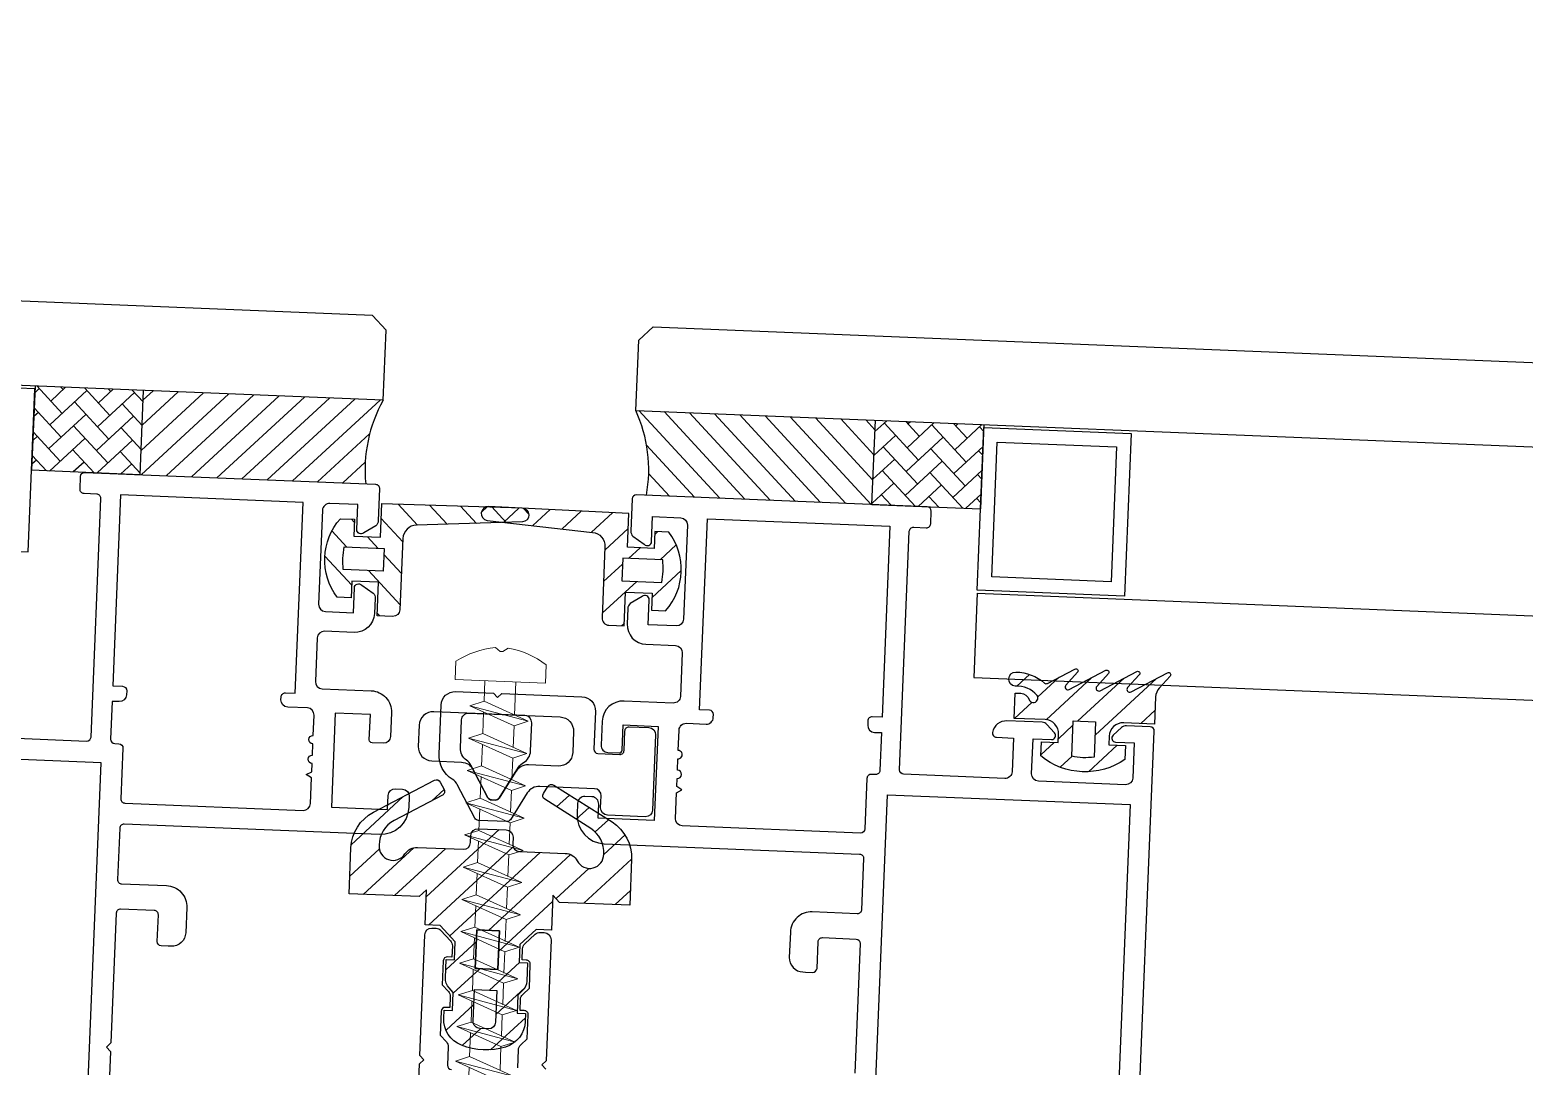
# Model space of a CAD drawing. Header units: millimetres. Extents: x 62878 to 70819, y -67946 to -61850.
# Drawn here: x 66136.1 to 66146.74, y -61860.71 to -61853.34 of the extents above; entities that cross this region are included whole.
import ezdxf

# ---------------------------------------------------------------- set-up
doc = ezdxf.new("R2010")
doc.units = ezdxf.units.MM
doc.layers.add('DOGRAMA', color=171, linetype='Continuous', lineweight=0)
pattern_1 = [(222.6699836283434, (66248.81999793115, -61874.57857256604), (0.1075967124235172, -0.1167240762467235), [])]

# ---------------------------------------------------------------- blocks, each defined once
blk = doc.blocks.new('a2we')
at = {"lineweight": 5, "ltscale": 0.5}
for p, q in [((-196.0144480926461, -415.2868589025547), (-196.5925912144022, -417.2488821181558)), ((-196.0144480926461, -415.2868589025547), (-195.4639709594615, -417.7110762494052)), ((-197.5747968978259, -417.6063757508618), (-196.5747276986959, -417.2423803302317)), ((-194.1582851917165, -418.2620245979042), (-197.5747968978259, -417.6063757508618)), ((-195.1583543907882, -418.6260200186506), (-197.5747968978259, -417.6063757508618)), ((-196.8896500078097, -417.895480952812), (-197.0961171580722, -418.3448917148726)), ((-196.5747276986959, -417.2423803302317), (-194.1582851917165, -418.2620245979042)), ((-197.1143788935161, -419.7428166739272), (-197.1143788935161, -418.4283854465556)), ((-194.1582851917165, -418.2620245979042), (-195.1583543907882, -418.6260200186506)), ((-195.1583543907882, -418.6260200186506), (-194.9264251741961, -419.2953524503964)), ((-198.1144480926461, -420.1068120946153), (-197.1143788935161, -419.7428166739268)), ((-194.9154016761721, -421.4039929561312), (-198.1144480926461, -420.1068120946153)), ((-193.9153324771005, -421.0399975355008), (-198.1144480926461, -420.1068120946153)), ((-197.1143788935161, -419.7428166739268), (-193.9153324771005, -421.0399975355008)), ((-197.1143788935161, -419.7428166739268), (-193.9153324771005, -421.0399975355008)), ((-194.9154016761394, -420.634479622855), (-194.9154016761394, -419.3608343693425)), ((-197.1143788935161, -422.2969096404012), (-197.1143788935162, -420.512330007273)), ((-193.9153324771005, -421.0399975355008), (-194.9154016761721, -421.4039929561312)), ((-194.9154016761721, -423.1885725893157), (-194.9154016761721, -421.4039929561312)), ((-198.1144480926461, -422.6609050610894), (-197.1143788935161, -422.2969096404012)), ((-194.9154016761721, -423.9580859226053), (-198.1144480926461, -422.6609050610894)), ((-193.9153324771005, -423.594090501975), (-198.1144480926461, -422.6609050610894)), ((-197.1143788935161, -422.2969096404012), (-193.9153324771005, -423.594090501975)), ((-197.1143788935161, -422.2969096404012), (-193.9153324771005, -423.594090501975)), ((-197.1143788935161, -424.8510026068752), (-197.1143788935162, -423.0664229737469)), ((-193.9153324771005, -423.594090501975), (-194.9154016761721, -423.9580859226053)), ((-194.9154016761721, -425.7426655557898), (-194.9154016761721, -423.9580859226053)), ((-198.1144480926461, -425.2149980275636), (-197.1143788935161, -424.8510026068752)), ((-194.9154016761721, -426.5121788890793), (-198.1144480926461, -425.2149980275636)), ((-193.9153324771005, -426.1481834684492), (-198.1144480926461, -425.2149980275636)), ((-197.1143788935161, -424.8510026068752), (-193.9153324771005, -426.1481834684492)), ((-197.1143788935161, -424.8510026068752), (-193.9153324771005, -426.1481834684492)), ((-197.1143788935161, -427.3050955733496), (-197.1143788935162, -425.6205159402211)), ((-193.9153324771005, -426.1481834684492), (-194.9154016761721, -426.5121788890793)), ((-198.1144480926461, -427.669090994038), (-197.1143788935161, -427.3050955733496)), ((-197.1143788935161, -427.3050955733496), (-193.9153324771005, -428.6022764349236)), ((-197.1143788935161, -427.3050955733496), (-193.9153324771005, -428.6022764349236)), ((-194.9154016761721, -428.1967585222638), (-194.9154016761721, -426.5121788890793)), ((-194.9154016761721, -428.9662718555534), (-198.1144480926461, -427.669090994038)), ((-193.9153324771005, -428.6022764349236), (-198.1144480926461, -427.669090994038)), ((-197.1143788935161, -429.5591885398237), (-197.1143788935161, -428.0237477951896)), ((-193.9153324771005, -428.6022764349236), (-194.9154016761721, -428.9662718555534)), ((-198.1144480926461, -429.9231839605702), (-197.1143788935161, -429.5591885398237)), ((-197.1143788935161, -429.5591885398237), (-193.9153324771005, -430.8563694013976)), ((-197.1143788935161, -429.5591885398237), (-193.9153324771005, -430.8563694013976)), ((-194.9154016761721, -430.450851488738), (-194.9154016761721, -428.9662718555534)), ((-194.9154016761721, -431.2203648220857), (-198.1144480926461, -429.9231839605702)), ((-193.9153324771005, -430.8563694013976), (-198.1144480926461, -429.9231839605702)), ((-197.1143788935161, -431.8132815063559), (-197.1143788935161, -430.2778407616635)), ((-198.1144480926461, -432.177276926986), (-197.1143788935161, -431.8132815063559)), ((-197.1143788935161, -431.8132815063559), (-193.9153324771005, -433.1104623678716)), ((-197.1143788935161, -431.8132815063559), (-193.9153324771005, -433.1104623678716)), ((-193.9153324771005, -430.8563694013976), (-194.9154016761721, -431.2203648220857)), ((-194.9154016761721, -432.7049444552304), (-194.9154016761721, -431.2203648220857)), ((-194.9154016761721, -433.4744577885599), (-198.1144480926461, -432.177276926986)), ((-193.9153324771005, -433.1104623678716), (-198.1144480926461, -432.177276926986)), ((-197.1143788935161, -434.0673744728301), (-197.1143788935161, -432.5319337281958)), ((-193.9153324771005, -433.1104623678716), (-194.9154016761721, -433.4744577885599)), ((-194.9154016761721, -434.9590374217446), (-194.9154016761721, -433.4744577885599)), ((-198.1144480926461, -434.4313698935184), (-197.1143788935161, -434.0673744728301)), ((-194.9154016761721, -435.7285507550341), (-198.1144480926461, -434.4313698935184)), ((-193.9153324771005, -435.364555334404), (-198.1144480926461, -434.4313698935184)), ((-197.1143788935161, -434.0673744728301), (-193.9153324771005, -435.364555334404)), ((-197.1143788935161, -434.0673744728301), (-193.9153324771005, -435.364555334404)), ((-197.1143788935161, -436.3642339800811), (-197.1143788935161, -434.7860266946118)), ((-193.9153324771005, -435.364555334404), (-194.9154016761721, -435.7285507550341)), ((-194.9154016761721, -437.2558969289955), (-194.9154016761721, -435.7285507550341)), ((-198.1144480926461, -436.7282294008277), (-197.1143788935161, -436.3642339800811)), ((-194.9154016761721, -438.0254102623434), (-198.1144480926461, -436.7282294008277)), ((-193.9153324771005, -437.6614148416551), (-198.1144480926461, -436.7282294008277)), ((-197.1143788935161, -436.3642339800811), (-193.9153324771005, -437.6614148416551)), ((-197.1143788935161, -436.3642339800811), (-193.9153324771005, -437.6614148416551)), ((-197.1143788935161, -438.6610934873901), (-197.1143788935161, -437.1337473134849)), ((-193.9153324771005, -437.6614148416551), (-194.9154016761721, -438.0254102623434)), ((-194.9154016761721, -439.5527564362646), (-194.9154016761721, -438.0254102623434)), ((-198.1144480926461, -439.0250889080787), (-197.1143788935161, -438.6610934873901)), ((-194.9154016761721, -440.3222697695944), (-198.1144480926461, -439.0250889080787)), ((-193.9153324771005, -439.9582743489061), (-198.1144480926461, -439.0250889080787)), ((-197.1143788935161, -438.6610934873901), (-193.9153324771005, -439.9582743489061)), ((-197.1143788935161, -438.6610934873901), (-193.9153324771005, -439.9582743489061)), ((-197.1143788935161, -440.9579529946993), (-197.1143788935161, -439.430606820736)), ((-193.9153324771005, -439.9582743489061), (-194.9154016761721, -440.3222697695944)), ((-194.9154016761721, -441.849615943574), (-194.9154016761721, -440.3222697695944)), ((-198.1144480926461, -441.3219484153295), (-197.1143788935161, -440.9579529946993)), ((-194.9154016761721, -442.6191292769035), (-198.1144480926461, -441.3219484153295)), ((-193.9153324771005, -442.2551338562151), (-198.1144480926461, -441.3219484153295)), ((-197.1143788935161, -440.9579529946993), (-193.9153324771005, -442.2551338562151)), ((-197.1143788935161, -443.2537258831643), (-197.1143788935161, -441.7274663280053)), ((-193.9153324771005, -442.2551338562151), (-194.9154016761721, -442.6191292769035)), ((-198.1144480926461, -443.6177213039109), (-197.1143788935161, -443.2537258831643)), ((-197.1143788935161, -443.2537258831643), (-193.9153324771005, -444.5509067447383)), ((-194.9154016761721, -444.1453888320787), (-194.9154016761721, -442.6191292769035)), ((-194.9154016761721, -444.9149021654266), (-198.1144480926461, -443.6177213039109)), ((-193.9153324771005, -444.5509067447383), (-198.1144480926461, -443.6177213039109)), ((-197.1143788935161, -445.5538642814245), (-197.1143788935161, -444.0232392165685)), ((-193.9153324771005, -444.5509067447383), (-194.9154016761721, -444.9149021654266)), ((-198.1144480926461, -445.9178597020545), (-197.1143788935161, -445.5538642814245)), ((-197.1143788935161, -445.5538642814245), (-193.9153324771005, -446.8510451429402)), ((-197.1143788935161, -445.5538642814245), (-193.9153324771005, -446.8510451429402)), ((-194.9154016761721, -446.4455272302989), (-194.9154016761721, -444.9149021654266)), ((-193.9153324771005, -446.8510451429402), (-198.1144480926461, -445.9178597020545)), ((-194.9154016761721, -447.2150405636282), (-198.1144480926461, -445.9178597020545)), ((-197.1143788935161, -447.8540026795677), (-197.1143788935161, -446.3233776147298)), ((-193.9153324771005, -446.8510451429402), (-194.9154016761721, -447.2150405636282)), ((-194.9154016761721, -448.7456656284821), (-194.9154016761721, -447.2150405636282)), ((-197.1143788935161, -447.8540026795677), (-198.1144480926461, -448.2179981003141)), ((-194.9154016761721, -449.5151789618299), (-198.1144480926461, -448.2179981003141)), ((-198.1144480926461, -448.2179981003141), (-193.9153324771005, -449.1511835411412)), ((-193.9153324771005, -449.1511835411412), (-197.1143788935161, -447.8540026795677)), ((-197.1143788935161, -450.1541410778275), (-197.1143788935161, -448.6235160129718)), ((-193.9153324770423, -449.1511835411412), (-194.9154016761721, -449.5151789618299)), ((-194.9154016761723, -451.0458040266858), (-194.9154016761721, -449.5151789618299)), ((-198.1144480926461, -450.5181364984577), (-197.1143788935161, -450.1541410778275)), ((-194.9154016761721, -451.8153173600317), (-198.1144480926461, -450.5181364984577)), ((-193.9153324770423, -451.4513219393434), (-198.1144480926461, -450.5181364984577)), ((-197.1143788935161, -450.1541410778275), (-193.9153324770423, -451.4513219393434)), ((-197.1143788935161, -453.2868589025547), (-197.1143788935162, -450.9236544111328)), ((-193.9153324770423, -451.4513219393434), (-194.9154016761721, -451.8153173600317)), ((-194.9154016761721, -453.2868589025547), (-194.9154016761721, -451.8153173600317)), ((-192.7980524524961, -453.2868589025547), (-199.230843732796, -453.2868589025547)), ((-199.230843732796, -454.5827171301502), (-199.230843732796, -453.2868589025547)), ((-192.7980524524961, -454.5827171301502), (-192.7980524524961, -453.2868589025547))]:
    blk.add_line(p, q, dxfattribs=at)
blk.add_lwpolyline([(-196.4690204826777, -455.6637351848848), (-196.1125089353335, -455.3998333582319), (-195.9163872499585, -455.3998333582319), (-195.5598757026143, -455.6637351848848)], dxfattribs=at)
for centre, radius, start, end in [((-196.9143788935627, -418.4283854465556), 0.2, 155.3251238657465, 180), ((-195.115401676151, -419.3608343693425), 0.2, 0, 19.11162363728389), ((-195.6603624057317, -449.5292358589606), 6.187568978619671, 234.757305859688, 262.4904896380407), ((-196.3685337795604, -449.5292358589606), 6.187568978619673, 277.5095103619591, 305.2426941403116)]:
    blk.add_arc(centre, radius, start, end, dxfattribs=at)

msp = doc.modelspace()

# ---------------------------------------------------------------- hatches: boundary and pattern name
at = {"layer": 'DOGRAMA', "lineweight": -2}
h = msp.add_hatch(dxfattribs=at)
h.set_pattern_fill('AR-HBONE', color=256, scale=0.03, angle=690.2604082083437, style=0)
h.set_pattern_definition([(312.6699836283433, (66130.53683087765, -61892.09166357065), (-0.006899424622266052, -0.1695653205696308), [0.3599999999999999, -0.1199999999999999]), (222.6699836283434, (66130.61816382562, -61892.17989594326), (-0.006899424622266052, -0.1695653205696308), [0.3599999999999998, -0.1199999999999999])])
h.paths.add_polyline_path([(66136.36609826077, -61856.4803258453), (66136.11630495236, -61856.47016203297), (66136.14069810207, -61855.87065809283), (66136.91353644904, -61855.90210402706), (66136.88914329931, -61856.50160796718)])
h = msp.add_hatch(dxfattribs=at)
h.set_pattern_fill('ANSI31', color=256, scale=0.03999999999999999, angle=690.2604082083437, style=0)
h.set_pattern_definition([(222.6699836283434, (66269.10321457268, -61875.40387413032), (0.08607736993881385, -0.09337926099737884), [])])
h.paths.add_polyline_path([(66137.16655486697, -61856.48537278097, -0.4142135623420975), (66137.19291411154, -61856.51396806423), (66138.49433724824, -61856.56692152667, -0.1532309010706403), (66138.6186477213, -61855.97148311151), (66137.18982999728, -61855.91334610476)])
h.paths.add_polyline_path([(66136.88914329931, -61856.50160796718), (66137.13795958372, -61856.51173202549, -0.4142135623575963), (66137.16655486697, -61856.48537278097), (66137.18982999728, -61855.91334610476), (66136.91353644904, -61855.90210402706)])
h = msp.add_hatch(dxfattribs=at)
h.set_pattern_fill('ANSI31', color=256, scale=0.03999999999999999, angle=690.2604082083437, style=0)
h.set_pattern_definition([(312.6699836283433, (66008.78518427184, -61864.81182251361), (-0.09337926099737884, -0.08607736993881393), [])])
h.paths.add_polyline_path([(66141.8227021354, -61856.6748262435, 0.4142135623420975), (66141.79410685212, -61856.70118548807), (66140.49268371542, -61856.6482320256, 0.1532309010706403), (66140.41715954177, -61856.04466256057), (66141.84597726577, -61856.10279956729)])
h.paths.add_polyline_path([(66142.09787766438, -61856.71354558514), (66141.84906137997, -61856.70342152678, 0.4142135623575963), (66141.8227021354, -61856.6748262435), (66141.84597726577, -61856.10279956729), (66142.12227081408, -61856.11404164501)])
h = msp.add_hatch(dxfattribs=at)
h.set_pattern_fill('AR-HBONE', color=256, scale=0.03, angle=690.2604082083437, style=0)
h.set_pattern_definition([(222.6699836283434, (66145.53773861105, -61892.70203385052), (-0.006899424622266052, -0.1695653205696308), [0.3599999999999998, -0.1199999999999999]), (312.6699836283433, (66145.44950623847, -61892.78336679851), (-0.006899424622266052, -0.1695653205696308), [0.3599999999999998, -0.1199999999999999])])
h.paths.add_polyline_path([(66142.62092270289, -61856.73482770701), (66142.87071601131, -61856.74499151939), (66142.89510916099, -61856.14548757924), (66142.12227081408, -61856.11404164501), (66142.09787766438, -61856.71354558514)])
h = msp.add_hatch(dxfattribs=at)
h.set_pattern_fill('ANSI31', color=256, scale=0.05, angle=690.2604082083437, style=0)
h.set_pattern_definition([(312.6699836283433, (66029.06840091341, -61865.63712407791), (-0.1167240762467234, -0.1075967124235173), [])])
edge = h.paths.add_edge_path(flags=16)
edge.add_arc((66139.00040134853, -61857.12295539906), 0.6682513992671394, 170.794304414477, 184.5456628446624, ccw=False)
edge.add_line((66138.34075678208, -61857.01604899803), (66138.62571509482, -61857.0276436354))
edge.add_line((66138.62571509482, -61857.0276436354), (66138.61921025484, -61857.18751135273))
edge.add_line((66138.61921025484, -61857.18751135273), (66138.33425194217, -61857.17591671541))
edge = h.paths.add_edge_path()
edge.add_line((66138.68613443372, -61857.51049920746), (66138.57622537806, -61857.50602713002))
edge.add_line((66138.57622537806, -61857.50602713002), (66138.58598263792, -61857.26622555398))
edge.add_line((66138.58598263792, -61857.26622555398), (66138.39613972354, -61857.25850105655))
edge.add_line((66138.39613972354, -61857.25850105655), (66138.39126109358, -61857.37840184457))
edge.add_line((66138.39126109358, -61857.37840184457), (66138.29134377024, -61857.37433631961))
edge.add_arc((66138.64444448597, -61857.10847190952), 0.4419999999999355, 138.3623355125033, 216.9776317456405, ccw=False)
edge.add_line((66138.31411070994, -61856.81479930881), (66138.4140280333, -61856.81886483378))
edge.add_line((66138.4140280333, -61856.81886483378), (66138.40914940332, -61856.93876562183))
edge.add_line((66138.40914940332, -61856.93876562183), (66138.59899231777, -61856.94649011921))
edge.add_line((66138.59899231777, -61856.94649011921), (66138.60874957763, -61856.70668854316))
edge.add_line((66138.60874957763, -61856.70668854316), (66139.60773660982, -61856.73832127977))
edge.add_arc((66139.60570384735, -61856.78827994144), 0.04999999999256372, -85.62017955229697, 87.6699836366048, ccw=False)
edge.add_line((66139.60952224044, -61856.83813392698), (66138.85644459786, -61856.86102857527))
edge.add_arc((66138.85861686131, -61856.96100497882), 0.09999999997797314, 91.24471318437597, 177.6699836196044)
edge.add_line((66138.75869953798, -61856.95693945386), (66138.7381258579, -61857.46257330825))
edge.add_arc((66138.6881671962, -61857.46054054577), 0.05000000001496516, 267.66998362096024, 357.66998362096024, ccw=False)
h = msp.add_hatch(dxfattribs=at)
h.set_pattern_fill('ANSI31', color=256, scale=0.05, angle=690.2604082083437, style=0)
h.set_pattern_definition(pattern_1)
edge = h.paths.add_edge_path(flags=16)
edge.add_arc((66139.94311849815, -61857.16131351313), 0.6682513993210664, 350.7943044095336, 364.5456628399137)
edge.add_line((66140.60926790457, -61857.10835219682), (66140.32430959189, -61857.0967575595))
edge.add_line((66140.32430959189, -61857.0967575595), (66140.31780475198, -61857.25662527687))
edge.add_line((66140.31780475198, -61857.25662527687), (66140.60276306464, -61857.26821991421))
edge = h.paths.add_edge_path()
edge.add_line((66140.22486121341, -61857.57310829163), (66140.33477026914, -61857.57758036909))
edge.add_line((66140.33477026914, -61857.57758036909), (66140.34452752903, -61857.33777879304))
edge.add_line((66140.34452752903, -61857.33777879304), (66140.53437044338, -61857.34550329043))
edge.add_line((66140.53437044338, -61857.34550329043), (66140.52949181345, -61857.46540407844))
edge.add_line((66140.52949181345, -61857.46540407844), (66140.62940913683, -61857.4694696034))
edge.add_arc((66140.29907536077, -61857.17579700268), 0.4420000000198019, 318.3623355150099, 396.9776317460128)
edge.add_line((66140.65217607652, -61856.90993259258), (66140.55225875316, -61856.90586706767))
edge.add_line((66140.55225875316, -61856.90586706767), (66140.5473801232, -61857.02576785568))
edge.add_line((66140.5473801232, -61857.02576785568), (66140.35753720884, -61857.01804335827))
edge.add_line((66140.35753720884, -61857.01804335827), (66140.36729446871, -61856.77824178223))
edge.add_line((66140.36729446871, -61856.77824178223), (66139.36903983945, -61856.72860897322))
edge.add_arc((66139.36700707696, -61856.7785676349), 0.05000000000101688, 87.66998360362084, 260.960146787196)
edge.add_line((66139.3591510053, -61856.82794659943), (66140.10787916399, -61856.91194805824))
edge.add_arc((66140.09759167099, -61857.01141748818), 0.1000000000212724, -2.33001637487439, 84.09525405660571, ccw=False)
edge.add_line((66140.19750899437, -61857.01548301314), (66140.17693531423, -61857.52111686747))
edge.add_arc((66140.2268939759, -61857.52314962996), 0.04999999998618119, 177.6699836112737, 267.6699836199433)
h = msp.add_hatch(dxfattribs=at)
h.set_pattern_fill('ANSI31', color=256, scale=0.05, angle=690.2604082083437, style=0)
h.set_pattern_definition(pattern_1)
edge = h.paths.add_edge_path(flags=16)
edge.add_arc((66143.61557656394, -61858.11640785186), 0.4000000001184442, 256.1330245870123, 279.2069426527313, ccw=False)
edge.add_line((66143.51970916652, -61858.50474976591), (66143.52995097029, -61858.25303968471))
edge.add_line((66143.52995097029, -61858.25303968471), (66143.68981868768, -61858.25954452464))
edge.add_line((66143.68981868768, -61858.25954452464), (66143.67957688394, -61858.51125460585))
edge = h.paths.add_edge_path()
edge.add_arc((66143.61557656385, -61858.11640785199), 0.4999999999735847, 230.8000859866458, 304.539881278667, ccw=False)
edge.add_line((66143.29956249404, -61858.50388057058), (66143.30362801898, -61858.40396324721))
edge.add_line((66143.30362801898, -61858.40396324721), (66143.423528807, -61858.40884187714))
edge.add_line((66143.423528807, -61858.40884187714), (66143.42596812197, -61858.34889148314))
edge.add_arc((66143.32605079864, -61858.34482595817), 0.09999999997206657, 357.669983615439, 447.6699836197739)
edge.add_line((66143.3301163236, -61858.24490863484), (66143.11029821221, -61858.23596447993))
edge.add_line((66143.11029821221, -61858.23596447993), (66143.11761615713, -61858.05611329791))
edge.add_line((66143.11761615713, -61858.05611329791), (66143.15706291131, -61858.05771834252))
edge.add_arc((66143.15442032009, -61858.12266460269), 0.06499999999025662, 19.26064810698159, 87.66998362248057, ccw=False)
edge.add_arc((66143.24664185189, -61858.09044017181), 0.03268943072409537, 199.2606481209022, 393.1002627465546)
edge.add_arc((66143.12537626136, -61858.20528106909), 0.1992591642743639, 41.75376210279391, 92.01966926211468)
edge.add_arc((66143.1217082784, -61857.9562302952), 0.05002797727460922, 88.642142268013, 266.1553785630279, ccw=False)
edge.add_arc((66143.11505373819, -61858.22946634595), 0.3233450412257077, 49.284320736579616, 88.61063089155442, ccw=False)
edge.add_arc((66143.33901971596, -61857.96922596066), 0.02000000000562827, 229.2843206872773, 297.6699835751716)
edge.add_line((66143.3483072787, -61857.98693870123), (66143.54318137164, -61857.88475771104))
edge.add_arc((66143.55014704373, -61857.89804226648), 0.0150000000226498, -42.33001630783832, 117.669983663947, ccw=False)
edge.add_line((66143.56123621995, -61857.90814326501), (66143.47832478595, -61857.9991658996))
edge.add_arc((66143.49311035423, -61858.01263389764), 0.02000000002025485, 137.6699837127078, 297.6699837325335)
edge.add_line((66143.50239791704, -61858.0303466382), (66143.76299948306, -61857.89370186595))
edge.add_arc((66143.7699651551, -61857.90698642136), 0.01499999997628786, -42.33001647810602, 117.66998350575531, ccw=False)
edge.add_line((66143.78105433125, -61857.9170874199), (66143.6981428974, -61858.00811005449))
edge.add_arc((66143.71292846564, -61858.02157805255), 0.01999999999778036, 137.6699835976702, 297.6699836217717)
edge.add_line((66143.7222160284, -61858.03929079311), (66143.98281759446, -61857.90264602081))
edge.add_arc((66143.98978326652, -61857.91593057623), 0.0149999999962469, -42.330016382699114, 117.6699835913042, ccw=False)
edge.add_line((66144.0008724427, -61857.92603157477), (66143.91796100876, -61858.01705420938))
edge.add_arc((66143.93274657702, -61858.03052220742), 0.01999999999383939, 137.6699836719718, 297.669983687731)
edge.add_line((66143.94203413979, -61858.04823494796), (66144.20263570582, -61857.91159017569))
edge.add_arc((66144.20960137788, -61857.92487473111), 0.01500000000269076, -42.330016403245224, 117.66998357839819, ccw=False)
edge.add_line((66144.22069055407, -61857.93497572966), (66144.14333190516, -61858.01990235197))
edge.add_arc((66144.21725974647, -61858.08724234223), 0.10000000004365, 137.6699836375214, 177.6699836379607)
edge.add_line((66144.11734242307, -61858.08317681729), (66144.10947144573, -61858.27661972943))
edge.add_line((66144.10947144573, -61858.27661972943), (66143.88965333442, -61858.26767557455))
edge.add_arc((66143.88558780943, -61858.36759289793), 0.1000000000238436, 87.6699836041293, 177.6699836001334)
edge.add_line((66143.78567048605, -61858.36352737293), (66143.78323117108, -61858.42347776695))
edge.add_line((66143.78323117108, -61858.42347776695), (66143.90313195912, -61858.42835639689))
edge.add_line((66143.90313195912, -61858.42835639689), (66143.89906643415, -61858.52827372022))
h = msp.add_hatch(dxfattribs=at)
h.set_pattern_fill('ANSI31', color=256, scale=0.05, angle=690.2604082083437, style=0)
h.set_pattern_definition(pattern_1)
edge = h.paths.add_edge_path(flags=16)
edge.add_arc((66139.36940228334, -61860.39566298889), 0.05000000004522815, 267.6699835889932, 357.6699835889932, ccw=False)
edge.add_line((66139.36736952083, -61860.44562165061), (66139.30741912685, -61860.44318233561))
edge.add_arc((66139.30945188932, -61860.39322367393), 0.04999999999983366, 177.6699836369438, 267.6699836369438, ccw=False)
edge.add_line((66139.25949322764, -61860.39119091147), (66139.26864065879, -61860.16637693392))
edge.add_line((66139.26864065879, -61860.16637693392), (66139.42850837615, -61860.17288177383))
edge.add_line((66139.42850837615, -61860.17288177383), (66139.41936094506, -61860.3976957514))
h.paths.add_polyline_path([(66139.43460666358, -61860.02300578881), (66139.2747389462, -61860.0165009489), (66139.2859191398, -61859.74172830966), (66139.44578685719, -61859.74823314957)], flags=16)
edge = h.paths.add_edge_path()
edge.add_arc((66139.25005829179, -61860.37710012081), 0.200000000015106, 177.6699836287826, 248.2362025121389, ccw=False)
edge.add_line((66139.05022364506, -61860.36896907091), (66139.05251271604, -61860.31271118272))
edge.add_line((66139.05251271604, -61860.31271118272), (66139.11246311013, -61860.3151504977))
edge.add_line((66139.11246311013, -61860.3151504977), (66139.11767853913, -61860.18697228759))
edge.add_line((66139.11767853913, -61860.18697228759), (66139.08824180186, -61860.15503844972))
edge.add_arc((66139.16176877898, -61860.08726099304), 0.1000000000001152, 177.669983661936, 222.6699836609049, ccw=False)
edge.add_line((66139.06185145563, -61860.08319546815), (66139.06714860589, -61859.95300881863))
edge.add_line((66139.06714860589, -61859.95300881863), (66139.12709899992, -61859.95544813362))
edge.add_line((66139.12709899992, -61859.95544813362), (66139.13231442895, -61859.82726992352))
edge.add_line((66139.13231442895, -61859.82726992352), (66139.0252328938, -61859.71110472672))
edge.add_line((66139.0252328938, -61859.71110472672), (66138.91703814839, -61859.70670240266))
edge.add_line((66138.91703814839, -61859.70670240266), (66138.92720196076, -61859.4569090943))
edge.add_line((66138.92720196076, -61859.4569090943), (66138.87521053657, -61859.5048349935))
edge.add_line((66138.87521053657, -61859.5048349935), (66138.37562391983, -61859.48450736876))
edge.add_line((66138.37562391983, -61859.48450736876), (66138.38890974488, -61859.15798518549))
edge.add_arc((66138.68866171497, -61859.17018176033), 0.3000000000153167, 117.6699836295154, 177.6699836287261, ccw=False)
edge.add_line((66138.54934827358, -61858.90449065198), (66138.98444590505, -61858.67634997859))
edge.add_arc((66138.99837724915, -61858.70291908938), 0.02999999994707307, 27.669983605408675, 117.66998360540859, ccw=False)
edge.add_line((66139.02494635995, -61858.68898774528), (66139.05280904824, -61858.74212596694))
edge.add_arc((66139.02623993738, -61858.75605731107), 0.03000000002840562, -62.33001641634718, 27.669983602412685, ccw=False)
edge.add_line((66139.04017128151, -61858.78262642195), (66138.6971117499, -61858.96250750362))
edge.add_arc((66138.78998737747, -61859.13963490917), 0.1999999999889837, 117.6699836230992, 179.5895809637825)
edge.add_arc((66138.68960512332, -61859.14699586475), 0.09999999999868557, 174.9551360333626, 327.6699836266955)
edge.add_arc((66138.858601479, -61859.2539548839), 0.1000000000450492, 87.66998362146882, 147.6699836224594, ccw=False)
edge.add_line((66138.86266700397, -61859.1540375605), (66139.1891917401, -61859.16732348948))
edge.add_arc((66139.19122450259, -61859.1173648278), 0.05000000000828683, 267.6699836039598, 357.6699836119516)
edge.add_line((66139.24118316427, -61859.11939759029), (66139.24321532238, -61859.06945378151))
edge.add_arc((66139.29317398406, -61859.07148654401), 0.05000000000101688, 87.66998360362078, 177.6699836036209, ccw=False)
edge.add_line((66139.29520674655, -61859.02152788233), (66139.4950413933, -61859.02965893221))
edge.add_arc((66139.49300863082, -61859.07961759388), 0.04999999999315533, -2.3300163887262784, 87.66998361994342, ccw=False)
edge.add_line((66139.54296729248, -61859.08165035637), (66139.54093513434, -61859.13159416514))
edge.add_arc((66139.590893796, -61859.13362692761), 0.04999999998558958, 177.6699836279352, 267.6699836192654)
edge.add_line((66139.58886103352, -61859.18358558927), (66139.91538576971, -61859.19687151826))
edge.add_arc((66139.91132024475, -61859.2967888416), 0.09999999998631065, 27.669983622131326, 87.66998361994342, ccw=False)
edge.add_arc((66140.08844765028, -61859.20391321401), 0.09999999998545354, 207.6699836446431, 360.3848312342768)
edge.add_arc((66139.98899525777, -61859.18842120848), 0.1999999999629379, 355.7503862811719, 417.6699836233512)
edge.add_line((66140.09595427688, -61859.01942485286), (66139.7686429247, -61858.81226712427))
edge.add_arc((66139.78468677758, -61858.78691767094), 0.02999999999902403, 147.6699835934317, 237.6699835934318, ccw=False)
edge.add_line((66139.75933732424, -61858.77087381805), (66139.79142502998, -61858.72017491133))
edge.add_arc((66139.8167744833, -61858.73621876416), 0.0299999999594899, 57.66998365645168, 147.6699836607621, ccw=False)
edge.add_line((66139.83281833614, -61858.71086931083), (66140.24794277063, -61858.97360457607))
edge.add_arc((66140.08750424195, -61859.22709910962), 0.3000000000460403, -2.3300163641056884, 57.669983636356505, ccw=False)
edge.add_line((66140.38725621207, -61859.23929568443), (66140.37397038694, -61859.56581786771))
edge.add_line((66140.37397038694, -61859.56581786771), (66139.87438377018, -61859.54549024298))
edge.add_line((66139.87438377018, -61859.54549024298), (66139.82645787096, -61859.4934988188))
edge.add_line((66139.82645787096, -61859.4934988188), (66139.81629405859, -61859.74329212717))
edge.add_line((66139.81629405859, -61859.74329212717), (66139.70809931311, -61859.73888980315))
edge.add_line((66139.70809931311, -61859.73888980315), (66139.59193411637, -61859.84597133826))
edge.add_line((66139.59193411637, -61859.84597133826), (66139.58671868732, -61859.97414954836))
edge.add_line((66139.58671868732, -61859.97414954836), (66139.64666908132, -61859.97658886334))
edge.add_line((66139.64666908132, -61859.97658886334), (66139.6413719311, -61860.10677551285))
edge.add_arc((66139.54145460775, -61860.10270998795), 0.0999999999836484, 312.6699836576, 357.6699836574317, ccw=False)
edge.add_line((66139.60923206442, -61860.17623696507), (66139.57729822653, -61860.20567370234))
edge.add_line((66139.57729822653, -61860.20567370234), (66139.57208279756, -61860.3338519125))
edge.add_line((66139.57208279756, -61860.3338519125), (66139.6320331915, -61860.33629122743))
edge.add_line((66139.6320331915, -61860.33629122743), (66139.62974412055, -61860.39254911561))
edge.add_arc((66139.42990947382, -61860.38441806573), 0.200000000014762, 287.1037647488306, 357.6699836308652, ccw=False)
edge.add_arc((66139.35035457797, -61860.12588128199), 0.4705000000155712, 248.23620250958942, 287.10376474427494, ccw=False)

# ---------------------------------------------------------------- linework, layer by layer
for p, q in [((66138.54312354763, -61855.36791364643), (66088.59264806751, -61853.33548426011)), ((66138.6186477213, -61855.97148311151), (66088.57306055745, -61853.93518373639)), ((66138.638975346, -61855.47189649474), (66138.54312354763, -61855.36791364643)), ((66138.6186477213, -61855.97148311151), (66138.63897534601, -61855.47189649472)), ((66140.4374871665, -61855.5450759438), (66140.54147001478, -61855.44922414537)), ((66140.54147001478, -61855.44922414537), (66190.48387722447, -61857.48132524265)), ((66140.41715954177, -61856.04466256057), (66140.4374871665, -61855.5450759438)), ((66136.14069810207, -61855.87065809283), (66136.11630495236, -61856.47016203297)), ((66136.88914329931, -61856.50160796721), (66136.91353644904, -61855.90210402706)), ((66136.88914329931, -61856.50160796721), (66136.91353644904, -61855.90210402706)), ((66140.41715954177, -61856.04466256057), (66190.45467843252, -61858.08063364655)), ((66142.09787766438, -61856.71354558518), (66142.12227081408, -61856.11404164501)), ((66142.09787766438, -61856.71354558518), (66142.12227081408, -61856.11404164501)), ((66142.89510916099, -61856.14548757924), (66142.87071601131, -61856.74499151939)), ((66136.88914329931, -61856.50160796721), (66136.11630495236, -61856.47016203297)), ((66142.09787766438, -61856.71354558518), (66142.87071601131, -61856.74499151939)), ((66142.84632286163, -61857.34449545953), (66142.82192971196, -61857.94399939969)), ((66142.84632286163, -61857.34449545953), (66190.39628085222, -61859.27925045457)), ((66142.82192971196, -61857.94399939969), (66190.36708205937, -61859.8785588584))]:
    msp.add_line(p, q, dxfattribs=at)
for points in [[(66136.13988499704, -61855.8906415575), (66135.09075310182, -61855.84795354556), (66135.04359301241, -61857.00699449649), (66136.09272490768, -61857.04968250844)], [(66142.89429605601, -61856.16547104395), (66143.94342795125, -61856.20815905588), (66143.89626786186, -61857.36720000683), (66142.84713596661, -61857.3245119949)], [(66142.9901478544, -61856.26945389227), (66143.83944510296, -61856.30401085429), (66143.80041606346, -61857.26321715853), (66142.95111881493, -61857.22866019649)], [(66139.43460666358, -61860.02300578881), (66139.2747389462, -61860.0165009489), (66139.2859191398, -61859.74172830966), (66139.44578685719, -61859.74823314957)], [(66139.2747389462, -61860.0165009489), (66139.43460666358, -61860.02300578881), (66139.44578685719, -61859.74823314957), (66139.2859191398, -61859.74172830966)]]:
    msp.add_lwpolyline(points, close=True, dxfattribs=at)
at = {"layer": 'DOGRAMA', "lineweight": -2, "ltscale": 0.5}
for points in [[(66135.78886011743, -61858.36841909673), (66136.50826484562, -61858.39769087634, 0.4142135623730951), (66136.53945970011, -61858.36893533684), (66136.60857362422, -61856.67034083974, 0.4142135623730951), (66136.57981808472, -61856.63914598526), (66136.48989249367, -61856.63548701284, -0.4142135623730951), (66136.46113695417, -61856.60429215831), (66136.46479592659, -61856.51436656731, -0.4142135623730951), (66136.49599078111, -61856.48561102778), (66138.56427937461, -61856.56976739419, -0.4142135623730951), (66138.59303491411, -61856.60096224867), (66138.58371307197, -61856.83006267941, -0.1989616347783402), (66138.56763761447, -61856.86479784557), (66138.4813661034, -61856.9154723517, -0.6680475602943508), (66138.43106114652, -61856.89218794039), (66138.43828029919, -61856.71476474928), (66138.23844565245, -61856.70663369939, 0.4142135623730951), (66138.18645422829, -61856.7545595986), (66138.15921521113, -61857.42400566507, 0.4142135623730951), (66138.20714111038, -61857.47599708925), (66138.40697575707, -61857.48412813914), (66138.41419490965, -61857.30670494803, -0.6680475602943992), (66138.46622527536, -61857.28758444735), (66138.5480942295, -61857.34511041064, -0.1991096956271691), (66138.5612949543, -61857.38102678386), (66138.55685174209, -61857.49022642654, -0.4142135623730951), (66138.41127575445, -61857.62441894432), (66138.20144937542, -61857.61588134195, 0.4142135623730951), (66138.14945795131, -61857.66380724114), (66138.13685482394, -61857.97355094354, 0.4142135623730951), (66138.18478072312, -61858.02554236773), (66138.53449135489, -61858.03977170502, -0.4142135623730951), (66138.6782690525, -61858.19574597749), (66138.67135766006, -61858.3656054272, -0.4142135623730951), (66138.61936623593, -61858.41353132638), (66138.53943237723, -61858.41027890645, -0.4142135623730951), (66138.52026201758, -61858.38948233676), (66138.52757996251, -61858.20963115474), (66138.2777866541, -61858.19946734236), (66138.25054763697, -61858.86891340885), (66138.6502169304, -61858.88517550867), (66138.6542824553, -61858.78525818529, -0.4142135623730951), (66138.70627387945, -61858.73733228609), (66138.75623254114, -61858.73936504856, -0.4142135623730951), (66138.80415844035, -61858.79135647272), (66138.80090602039, -61858.8712903314, -0.4142135623730951), (66138.59294032381, -61859.06299392819), (66136.7744450387, -61858.98900137415, 0.4142135623730951), (66136.74325018421, -61859.0177569137), (66136.72841101815, -61859.38245514395, 0.4142135623730951), (66136.75716655763, -61859.41364999845), (66137.07690199238, -61859.42665967825, -0.4142135623730951), (66137.22067969001, -61859.58263395072), (66137.21336174509, -61859.7624851328, -0.4142135623730951), (66137.10937889674, -61859.85833693117), (66137.08939543218, -61859.85752382618), (66137.03943677046, -61859.8554910637, -0.4142135623730951), (66137.01068123094, -61859.82429620923), (66137.01840572835, -61859.63445329486, 0.4142135623730951), (66136.98965018883, -61859.60325844036), (66136.74984861276, -61859.5935011805, 0.4142135623730951), (66136.7186537582, -61859.62225671999), (66136.68104765253, -61860.54649196107), (66136.64985279797, -61860.5752475006), (66136.6786083375, -61860.60644235507), (66136.64100223177, -61861.53067759614, 0.4142135623730951)], [(66143.9769353325, -61861.53392447089), (66144.10743868328, -61858.32657839108, 0.4142135623730951), (66144.07868314377, -61858.29538353661), (66143.90953310701, -61858.28850100945, 0.1991096956269791), (66143.87361673385, -61858.30170173421), (66143.81427372234, -61858.35640435557, 0.6680969080520953), (66143.83229435154, -61858.4054575443), (66143.96389545812, -61858.41081224721), (66143.95373164577, -61858.66060555556, -0.4142135623730951), (66143.9017402216, -61858.70853145477), (66143.2822528168, -61858.68332520008, -0.4142135623730951), (66143.23432691759, -61858.63133377595), (66143.24449072994, -61858.38154046757), (66143.37610182828, -61858.38689557703, 0.6680969080520438), (66143.39804812838, -61858.33946859832), (66143.34334550705, -61858.28012558674, 0.1989616347782854), (66143.30861034087, -61858.26405012926), (66143.0588070408, -61858.25388591037, 0.3728392455561729), (66142.95643183152, -61858.33550559233, 0.4568501953068724), (66142.98470568922, -61858.3709701027), (66143.10460647722, -61858.37584873264), (66143.09484921739, -61858.6156503087, -0.4142135623730951), (66143.04285779322, -61858.66357620789), (66142.32345306501, -61858.63430442828, -0.4142135623730951), (66142.2946975255, -61858.60310957381), (66142.36381144964, -61856.90451507669, -0.4142135623730951), (66142.39500630414, -61856.87575953719), (66142.48493189516, -61856.87941850965, 0.4142135623730951), (66142.51612674964, -61856.85066297014), (66142.5197857221, -61856.76073737908, 0.4142135623730951), (66142.49103018254, -61856.72954252461), (66140.42274158908, -61856.6453861582, 0.4142135623730951), (66140.39154673452, -61856.6741416977), (66140.38222489244, -61856.90324212845, 0.1989616347783402), (66140.39542521065, -61856.93916849339), (66140.47729457132, -61856.99668446496, 0.6680475602943508), (66140.52932493703, -61856.97756396426), (66140.5365440897, -61856.80014077318), (66140.73637873639, -61856.80827182307, -0.4142135623730951), (66140.7843046356, -61856.86026324723), (66140.75706561845, -61857.52970931373, -0.4142135623730951), (66140.70507419427, -61857.57763521292), (66140.50523954761, -61857.56950416304), (66140.5124587002, -61857.39208097193, 0.6680475602943992), (66140.46215374331, -61857.36879656058), (66140.37588182569, -61857.4194810585, 0.1991096956271691), (66140.35980677474, -61857.45420623291), (66140.35536356256, -61857.56340587561, 0.4142135623730951), (66140.48955608034, -61857.70898186324), (66140.69938245937, -61857.71751946562, -0.4142135623730951), (66140.74730835858, -61857.76951088976), (66140.73470523127, -61858.07925459217, -0.4142135623730951), (66140.6827138071, -61858.12718049138), (66140.33300317533, -61858.11295115408, 0.4142135623730951), (66140.1770289029, -61858.2567288517), (66140.17011751048, -61858.4265883014, 0.4142135623730951), (66140.2180434097, -61858.47857972556), (66140.29797726835, -61858.48183214549, 0.4142135623730951), (66140.31877383802, -61858.46266178582), (66140.32609178289, -61858.28281060378), (66140.57588509131, -61858.29297441612), (66140.54864607417, -61858.96242048264), (66140.14897678078, -61858.94615838284), (66140.15304230573, -61858.84624105948, 0.4142135623730951), (66140.10511640651, -61858.79424963535), (66140.05515774479, -61858.79221687287, 0.4142135623730951), (66140.00316632068, -61858.84014277208), (66139.99991390071, -61858.92007663076, 0.4142135623730951), (66140.19161749753, -61859.12804232736), (66142.0101127826, -61859.2020348814, -0.4142135623730951), (66142.03886832215, -61859.23322973592), (66142.0240291561, -61859.59792796614, -0.4142135623730951), (66141.99283430164, -61859.62668350566), (66141.67309886687, -61859.61367382584, 0.4142135623730951), (66141.5171245944, -61859.75745152346), (66141.50980664947, -61859.9373027055, 0.4142135623730951), (66141.6056584479, -61860.04128555382), (66141.62564191257, -61860.0420986588), (66141.6756005742, -61860.04413142125, 0.4142135623730951), (66141.70679542873, -61860.01537588175), (66141.71451992614, -61859.82553296734, -0.4142135623730951), (66141.74571478061, -61859.79677742785), (66141.98551635668, -61859.80653468773, -0.4142135623730951), (66142.0142718962, -61859.83772954221), (66141.97666579047, -61860.76196478328)], [(66134.8091357247, -61861.34777753316, 0.2621398995659221), (66135.10962459314, -61861.53342132464), (66136.43852499384, -61861.58749280643, 0.4142135623730951), (66136.49051641798, -61861.53956690722), (66136.49702125788, -61861.37969918986), (66136.44706259624, -61861.37766642736, -0.4142135623730951), (66136.399136697, -61861.32567500323), (66136.39994980197, -61861.30569153855, -0.4142135623730951), (66136.43114465653, -61861.27693599902), (66136.5010867829, -61861.27978186648), (66136.61207561391, -61858.55203893881), (66134.8835059198, -61858.48170535725), (66134.77251708877, -61861.20944828491), (66134.84245921511, -61861.21229415236, -0.4142135623730951), (66134.87121475468, -61861.24348900684), (66134.87040164968, -61861.26347247152, -0.3618128521052944), (66134.82749399668, -61861.31094004518)], [(66143.77729067819, -61861.71268180069, -0.2621398995659221), (66143.46271282584, -61861.87329921019), (66142.13381242522, -61861.8192277284, -0.4142135623730951), (66142.08588652604, -61861.76723630428), (66142.09239136594, -61861.60736858689), (66142.1423500276, -61861.60940134937, 0.4142135623730951), (66142.19434145174, -61861.56147545019), (66142.1951545568, -61861.54149198548, 0.4142135623730951), (66142.16639901718, -61861.51029713101), (66142.0964568909, -61861.50745126355), (66142.20744572193, -61858.77970833587), (66143.93601541602, -61858.85004191747), (66143.82502658493, -61861.57778484513), (66143.75508445865, -61861.57493897766, 0.4142135623730951), (66143.72388960412, -61861.60369451718), (66143.72307649913, -61861.62367798186, 0.3618128521052944), (66143.76198589124, -61861.67447460022)], [(66138.80361000236, -61862.49439572435), (66138.8767894514, -61860.69588390393), (66138.9079843059, -61860.66712836438), (66138.8792287664, -61860.63593350987), (66138.9141922809, -61859.77664452903, -0.4142135623730951), (66138.96618370505, -61859.72871862983), (66138.9954488115, -61859.72990939453, -0.1989123673795887), (66139.0301795376, -61859.74597932787), (66139.09795699426, -61859.81950630502, -0.1989123673797732), (66139.11115216739, -61859.85542779583), (66139.10792864018, -61859.93465156395), (66139.0779534432, -61859.93343190648, 0.4142135623730951), (66139.04675858875, -61859.96218744598), (66139.03984719631, -61860.13204689573), (66139.08332110444, -61860.17920866913, -0.1989123673797732), (66139.09651627752, -61860.21513015991), (66139.09329275043, -61860.29435392804), (66139.0633175534, -61860.29313427057, 0.4142135623729841), (66139.0321226989, -61860.32188981009), (66139.02521130649, -61860.4917492598), (66139.0686852147, -61860.53891103319, -0.1989123673797501), (66139.08188038773, -61860.574832524), (66139.07662409815, -61860.70401495381, 0.4142135623729288), (66139.10537963768, -61860.73520980831)], [(66139.57621071489, -61860.72434257856), (66139.58146700455, -61860.59516014873, -0.1989123673796753), (66139.59753693792, -61860.56042942267), (66139.64469871132, -61860.51695551448), (66139.6516101037, -61860.34709606477, 0.4142135623736503), (66139.62285456416, -61860.31590121026), (66139.59287936718, -61860.31468155277), (66139.59610289437, -61860.23545778466, -0.1989123673797502), (66139.6121728277, -61860.20072705853), (66139.65933460108, -61860.15725315038), (66139.66624599355, -61859.98739370066, 0.4142135623732063), (66139.637490454, -61859.95619884621), (66139.60751525698, -61859.9549791887), (66139.61073878416, -61859.87575542055, -0.1989123673796753), (66139.6268087175, -61859.84102469445), (66139.70033569465, -61859.77324723781, -0.1989123673797207), (66139.73625718545, -61859.7600520647), (66139.7655222919, -61859.76124282941, -0.4142135623730951), (66139.81344819115, -61859.81323425357), (66139.77848467656, -61860.67252323442), (66139.74728982206, -61860.70127877395), (66139.77604536164, -61860.73247362845)]]:
    msp.add_lwpolyline(points, format="xyb", dxfattribs=at)
at = {"layer": 'DOGRAMA', "linetype": 'ByBlock', "lineweight": -2}
for points in [[(66138.113071503, -61858.55806728518, -0.9999999999999998), (66138.11551081795, -61858.49811689116), (66138.11876323793, -61858.41818303247, -0.9999999999999998), (66138.1212025529, -61858.35823263849), (66138.12709756405, -61858.21335251961, 0.4142135623730951), (66138.07917166487, -61858.16136109547), (66137.93928741218, -61858.15566936052, -0.4142135623730951), (66137.89136151294, -61858.10367793636), (66137.89217461794, -61858.08369447173, -0.4142135623730951), (66137.92336947247, -61858.05493893218), (66137.99331159878, -61858.05778479965), (66138.04860273807, -61856.69890920198), (66136.74967753442, -61856.64605737766), (66136.69438639516, -61858.00493297531), (66136.7643285215, -61858.00777884277, -0.4142135623730951), (66136.793084061, -61858.03897369729), (66136.7918644035, -61858.0689488943, -0.4142135623730951), (66136.73987297938, -61858.1168747935), (66136.68991431771, -61858.11484203103), (66136.67893740034, -61858.38461880409, 0.4142135623730951), (66136.70769293985, -61858.41581365858), (66136.73766813689, -61858.41703331606, -0.4142135623730951), (66136.76642367637, -61858.44822817056), (66136.75178778658, -61858.80793053465, 0.4142135623730951), (66136.78054332611, -61858.83912538912), (66138.04949333274, -61858.89075755596, 0.4142135623730951), (66138.1014847569, -61858.84283165676), (66138.10892710686, -61858.65992300463), (66138.07185050016, -61858.63645624439), (66138.1107110592, -61858.61607928314)], [(66140.7109219103, -61858.66377093384, 0.9999999999999998), (66140.7133612253, -61858.60382053984), (66140.71661364523, -61858.52388668113, 0.9999999999999998), (66140.7190529602, -61858.46393628711), (66140.72494797135, -61858.31905616826, -0.4142135623730951), (66140.77693939552, -61858.27113026903), (66140.91682364821, -61858.27682200396, 0.4142135623730951), (66140.96881507238, -61858.22889610476), (66140.9696281774, -61858.20891264008, 0.4142135623730951), (66140.94087263782, -61858.1777177856), (66140.87093051148, -61858.17487191812), (66140.92622165079, -61856.81599632045), (66142.22514685444, -61856.86884814479), (66142.16985571515, -61858.22772374243), (66142.09991358881, -61858.22487787498, 0.4142135623730951), (66142.06871873428, -61858.2536334145), (66142.06749907683, -61858.28360861153, 0.4142135623730951), (66142.11542497599, -61858.33560003564), (66142.16538363768, -61858.33763279812), (66142.15440672034, -61858.60740957121, -0.4142135623730951), (66142.12321186584, -61858.63616511076), (66142.09323666882, -61858.63494545323, 0.4142135623730951), (66142.06204181438, -61858.66370099277), (66142.04740592456, -61859.02340335686, -0.4142135623730951), (66142.01621107002, -61859.05215889639), (66140.74726106343, -61859.00052672953, -0.4142135623730951), (66140.69933516419, -61858.94853530539), (66140.70677751416, -61858.76562665327), (66140.74563807319, -61858.745249692), (66140.70856146648, -61858.72178293175)]]:
    msp.add_lwpolyline(points, format="xyb", close=True, dxfattribs=at)
at = {"layer": 'DOGRAMA', "lineweight": -2}
for points in [[(66138.68613443372, -61857.51049920746), (66138.57622537806, -61857.50602713002), (66138.58598263792, -61857.26622555398), (66138.39613972354, -61857.25850105655), (66138.39126109358, -61857.37840184457), (66138.29134377024, -61857.37433631961, -0.3571428571427583), (66138.31411070994, -61856.81479930881), (66138.4140280333, -61856.81886483378), (66138.40914940332, -61856.93876562183), (66138.59899231777, -61856.94649011921), (66138.60874957763, -61856.70668854316), (66139.60773660982, -61856.73832127977, -0.9430953754055073), (66139.60952224044, -61856.83813392698), (66138.85644459786, -61856.86102857527, 0.3960555621610378), (66138.75869953798, -61856.95693945386), (66138.7381258579, -61857.46257330825, -0.4142135623731011)], [(66140.22486121341, -61857.57310829163), (66140.33477026914, -61857.57758036909), (66140.34452752903, -61857.33777879304), (66140.53437044338, -61857.34550329043), (66140.52949181345, -61857.46540407844), (66140.62940913683, -61857.4694696034, 0.3571428571427583), (66140.65217607652, -61856.90993259258), (66140.55225875316, -61856.90586706767), (66140.5473801232, -61857.02576785568), (66140.35753720884, -61857.01804335827), (66140.36729446871, -61856.77824178223), (66139.36903983945, -61856.72860897322, 0.9430953754055073), (66139.3591510053, -61856.82794659943), (66140.10787916399, -61856.91194805824, -0.3960555621610378), (66140.19750899437, -61857.01548301314), (66140.17693531423, -61857.52111686747, 0.4142135623731011)], [(66138.33425194217, -61857.17591671541, -0.0600737299861167), (66138.34075678208, -61857.01604899803), (66138.62571509482, -61857.0276436354), (66138.61921025484, -61857.18751135273)], [(66140.60276306464, -61857.26821991421, 0.0600737299861167), (66140.60926790457, -61857.10835219682), (66140.32430959189, -61857.0967575595), (66140.31780475198, -61857.25662527687)], [(66143.89906643415, -61858.52827372022, -0.3333333333332296), (66143.29956249404, -61858.50388057058), (66143.30362801898, -61858.40396324721), (66143.423528807, -61858.40884187714), (66143.42596812197, -61858.34889148314, 0.4142135623730951), (66143.3301163236, -61858.24490863484), (66143.11029821221, -61858.23596447993), (66143.11761615713, -61858.05611329791), (66143.15706291131, -61858.05771834252, -0.3076847592325949), (66143.21578212272, -61858.10122330663, 1.128701775595035), (66143.27402631799, -61858.07258828401, 0.2229122392588673), (66143.11835385454, -61858.00614568712, -0.9785310008372164), (66143.12289378486, -61857.90621636629, -0.1732976222504512), (66143.32597359901, -61857.98438507781, 0.3075716929246892), (66143.3483072787, -61857.98693870123), (66143.54318137164, -61857.88475771104, -0.8390996311771624), (66143.56123621995, -61857.90814326501), (66143.47832478595, -61857.9991658996, 0.8390996311772869), (66143.50239791704, -61858.0303466382), (66143.76299948306, -61857.89370186595, -0.8390996311771624), (66143.78105433125, -61857.9170874199), (66143.6981428974, -61858.00811005449, 0.839099631177325), (66143.7222160284, -61858.03929079311), (66143.98281759446, -61857.90264602081, -0.8390996311769768), (66144.0008724427, -61857.92603157477), (66143.91796100876, -61858.01705420938, 0.8390996311770358), (66143.94203413979, -61858.04823494796), (66144.20263570582, -61857.91159017569, -0.8390996311781366), (66144.22069055407, -61857.93497572966), (66144.14333190516, -61858.01990235197, 0.1763269807084491), (66144.11734242307, -61858.08317681729), (66144.10947144573, -61858.27661972943), (66143.88965333442, -61858.26767557455, 0.4142135623728453), (66143.78567048605, -61858.36352737293), (66143.78323117108, -61858.42347776695), (66143.90313195912, -61858.42835639689)], [(66143.67957688394, -61858.51125460585, -0.1010205144335734), (66143.51970916652, -61858.50474976591), (66143.52995097029, -61858.25303968471), (66143.68981868768, -61858.25954452464)], [(66143.67957688394, -61858.51125460585, -0.1010205144335734), (66143.51970916652, -61858.50474976591), (66143.52995097029, -61858.25303968471), (66143.68981868768, -61858.25954452464)], [(66139.1759020728, -61860.56284417911, -0.3180171180317411), (66139.05022364506, -61860.36896907091), (66139.05251271604, -61860.31271118272), (66139.11246311013, -61860.3151504977), (66139.11767853913, -61860.18697228759), (66139.08824180186, -61860.15503844972, -0.198912367379756), (66139.06185145563, -61860.08319546815), (66139.06714860589, -61859.95300881863), (66139.12709899992, -61859.95544813362), (66139.13231442895, -61859.82726992352), (66139.0252328938, -61859.71110472672), (66138.91703814839, -61859.70670240266), (66138.92720196076, -61859.4569090943), (66138.87521053657, -61859.5048349935), (66138.37562391983, -61859.48450736876), (66138.38890974488, -61859.15798518549, -0.2679491924317952), (66138.54934827358, -61858.90449065198), (66138.98444590505, -61858.67634997859, -0.4142135623735607), (66139.02494635995, -61858.68898774528), (66139.05280904824, -61858.74212596694, -0.4142135623726812), (66139.04017128151, -61858.78262642195), (66138.6971117499, -61858.96250750362, 0.2769467766270159), (66138.58999250855, -61859.13820228873, 0.7863209524829787), (66138.77410330114, -61859.20047537431, -0.2679491924310053), (66138.86266700397, -61859.1540375605), (66139.1891917401, -61859.16732348948, 0.4142135623730951), (66139.24118316427, -61859.11939759029), (66139.24321532238, -61859.06945378151, -0.4142135623730951), (66139.29520674655, -61859.02152788233), (66139.4950413933, -61859.02965893221, -0.4142135623730951), (66139.54296729248, -61859.08165035637), (66139.54093513434, -61859.13159416514, 0.4142135623730133), (66139.58886103352, -61859.18358558927), (66139.91538576971, -61859.19687151826, -0.2679491924310054), (66139.99988394753, -61859.25035102782, 0.7863209524829787), (66140.18844539467, -61859.20324156185, 0.2769467766270156), (66140.09595427688, -61859.01942485286), (66139.7686429247, -61858.81226712427, -0.4142135623726812), (66139.75933732424, -61858.77087381805), (66139.79142502998, -61858.72017491133, -0.4142135623735606), (66139.83281833614, -61858.71086931083), (66140.24794277063, -61858.97360457607, -0.2679491924317952), (66140.38725621207, -61859.23929568443), (66140.37397038694, -61859.56581786771), (66139.87438377018, -61859.54549024298), (66139.82645787096, -61859.4934988188), (66139.81629405859, -61859.74329212717), (66139.70809931311, -61859.73888980315), (66139.59193411637, -61859.84597133826), (66139.58671868732, -61859.97414954836), (66139.64666908132, -61859.97658886334), (66139.6413719311, -61860.10677551285, -0.1989123673796753), (66139.60923206442, -61860.17623696507), (66139.57729822653, -61860.20567370234), (66139.57208279756, -61860.3338519125), (66139.6320331915, -61860.33629122743), (66139.62974412055, -61860.39254911561, -0.3180171180316094), (66139.48873009926, -61860.57557280417, -0.1712365548905719)], [(66139.41936094506, -61860.3976957514, -0.4142135623730951), (66139.36736952083, -61860.44562165061), (66139.30741912685, -61860.44318233561, -0.4142135623730951), (66139.25949322764, -61860.39119091147), (66139.26864065879, -61860.16637693392), (66139.42850837615, -61860.17288177383)]]:
    msp.add_lwpolyline(points, format="xyb", close=True, dxfattribs=at)
at = {"layer": 'DOGRAMA', "lineweight": -2, "ltscale": 0.5}
for points in [[(66140.14756444667, -61858.48723259753), (66140.30243629792, -61858.49353416121, 0.4142135623730951), (66140.33363115235, -61858.4647786217), (66140.33932288736, -61858.32489436898, -0.4142135623730951), (66140.37051774177, -61858.29613882948), (66140.51040199446, -61858.30183056441, -0.4142135623730951), (66140.5583278937, -61858.35382198854), (66140.53657733524, -61858.88837966851, -0.4142135623730951), (66140.4845859111, -61858.93630556772), (66140.21480913801, -61858.92532865032, -0.4142135623730951), (66140.16688323877, -61858.87333722622), (66140.17033893502, -61858.78840750136, 0.4142135623730951), (66140.1224130358, -61858.73641607721), (66139.73304199282, -61858.72057300177, 0.2679491924311303), (66139.64447829008, -61858.76701081557), (66139.52416825872, -61858.9571019085, -0.2679491924310549), (66139.49759914787, -61858.97103325264), (66139.29728268582, -61858.96288259822, -0.2679491924311364), (66139.27193323249, -61858.94683874535), (66139.14659359743, -61858.70779772948, 0.1338222992157564), (66139.11078678872, -61858.66928432122, -0.2702358223096737), (66139.0164659303, -61858.49125082733), (66139.03070308373, -61858.1413481006, -0.4142135623730951), (66139.13468593202, -61858.04549630221), (66139.40446270508, -61858.05647321955), (66139.43321824458, -61858.08766807406), (66139.46441309905, -61858.05891253453), (66140.03394184221, -61858.08208602674, -0.4142135623730951), (66140.12979364066, -61858.18606887503), (66140.11880890717, -61858.45603774306, 0.4142135623731091)], [(66139.39004961692, -61858.81653306405), (66139.41730419846, -61858.8176420227, 0.2679491924311364), (66139.44387330927, -61858.80371067858), (66139.58311168422, -61858.58371260705, -0.1221599187188834), (66139.61789576833, -61858.55042513624, 0.2579611168298657), (66139.66809899801, -61858.46772368079), (66139.67623786401, -61858.2676969391, 0.4142135623730951), (66139.6283119648, -61858.21570551499), (66138.97884936296, -61858.18927960281, 0.4142135623730951), (66138.87486651467, -61858.28513140122), (66138.86876041113, -61858.43519948123, 0.4142135623730951), (66138.9646122095, -61858.53918232952), (66139.1757332859, -61858.54777261171, -0.2679491924311186), (66139.26023146373, -61858.60125212127), (66139.36470016357, -61858.80048921118, 0.2679491924310675)], [(66139.41716649503, -61858.81763641971), (66139.38991191352, -61858.81652746105, -0.2679491924311364), (66139.36456246016, -61858.80048360817), (66139.24365772892, -61858.56990060252, 0.1221599187188834), (66139.21169301361, -61858.53389719717, -0.2579611168298657), (66139.16837467774, -61858.44739045306), (66139.17651354379, -61858.24736371139, -0.4142135623730951), (66139.22850496793, -61858.19943781216), (66139.87796756977, -61858.22586372432, -0.4142135623730951), (66139.97381936817, -61858.32984657267), (66139.96771326463, -61858.47991465263, -0.4142135623730951), (66139.86373041631, -61858.57576645105), (66139.65260933996, -61858.56717616887, 0.2679491924311186), (66139.56404563718, -61858.61361398266), (66139.44373560586, -61858.80370507557, -0.2679491924310675)]]:
    msp.add_lwpolyline(points, format="xyb", close=True, dxfattribs=at)
at = {"layer": 'DOGRAMA', "lineweight": -2}
for centre, start, end in [((66139.50515507566, -61856.46725587493), 150.7842159106673, 185.6311069335352), ((66139.49330451105, -61856.46677368863), 349.708860323194, 24.55575134682289)]:
    msp.add_arc(centre, 1.015719411173231, start, end, dxfattribs=at)

# ---------------------------------------------------------------- block references
at = {"layer": 'DOGRAMA', "linetype": 'ByBlock', "lineweight": -2, "xscale": 0.100000000000341, "yscale": 0.100000000000341, "zscale": 0.100000000000341, "rotation": 177.669983631853}
msp.add_blockref('a2we', (66118.02492512285, -61902.46613300988), dxfattribs=at)

doc.saveas('drawing.dxf')
